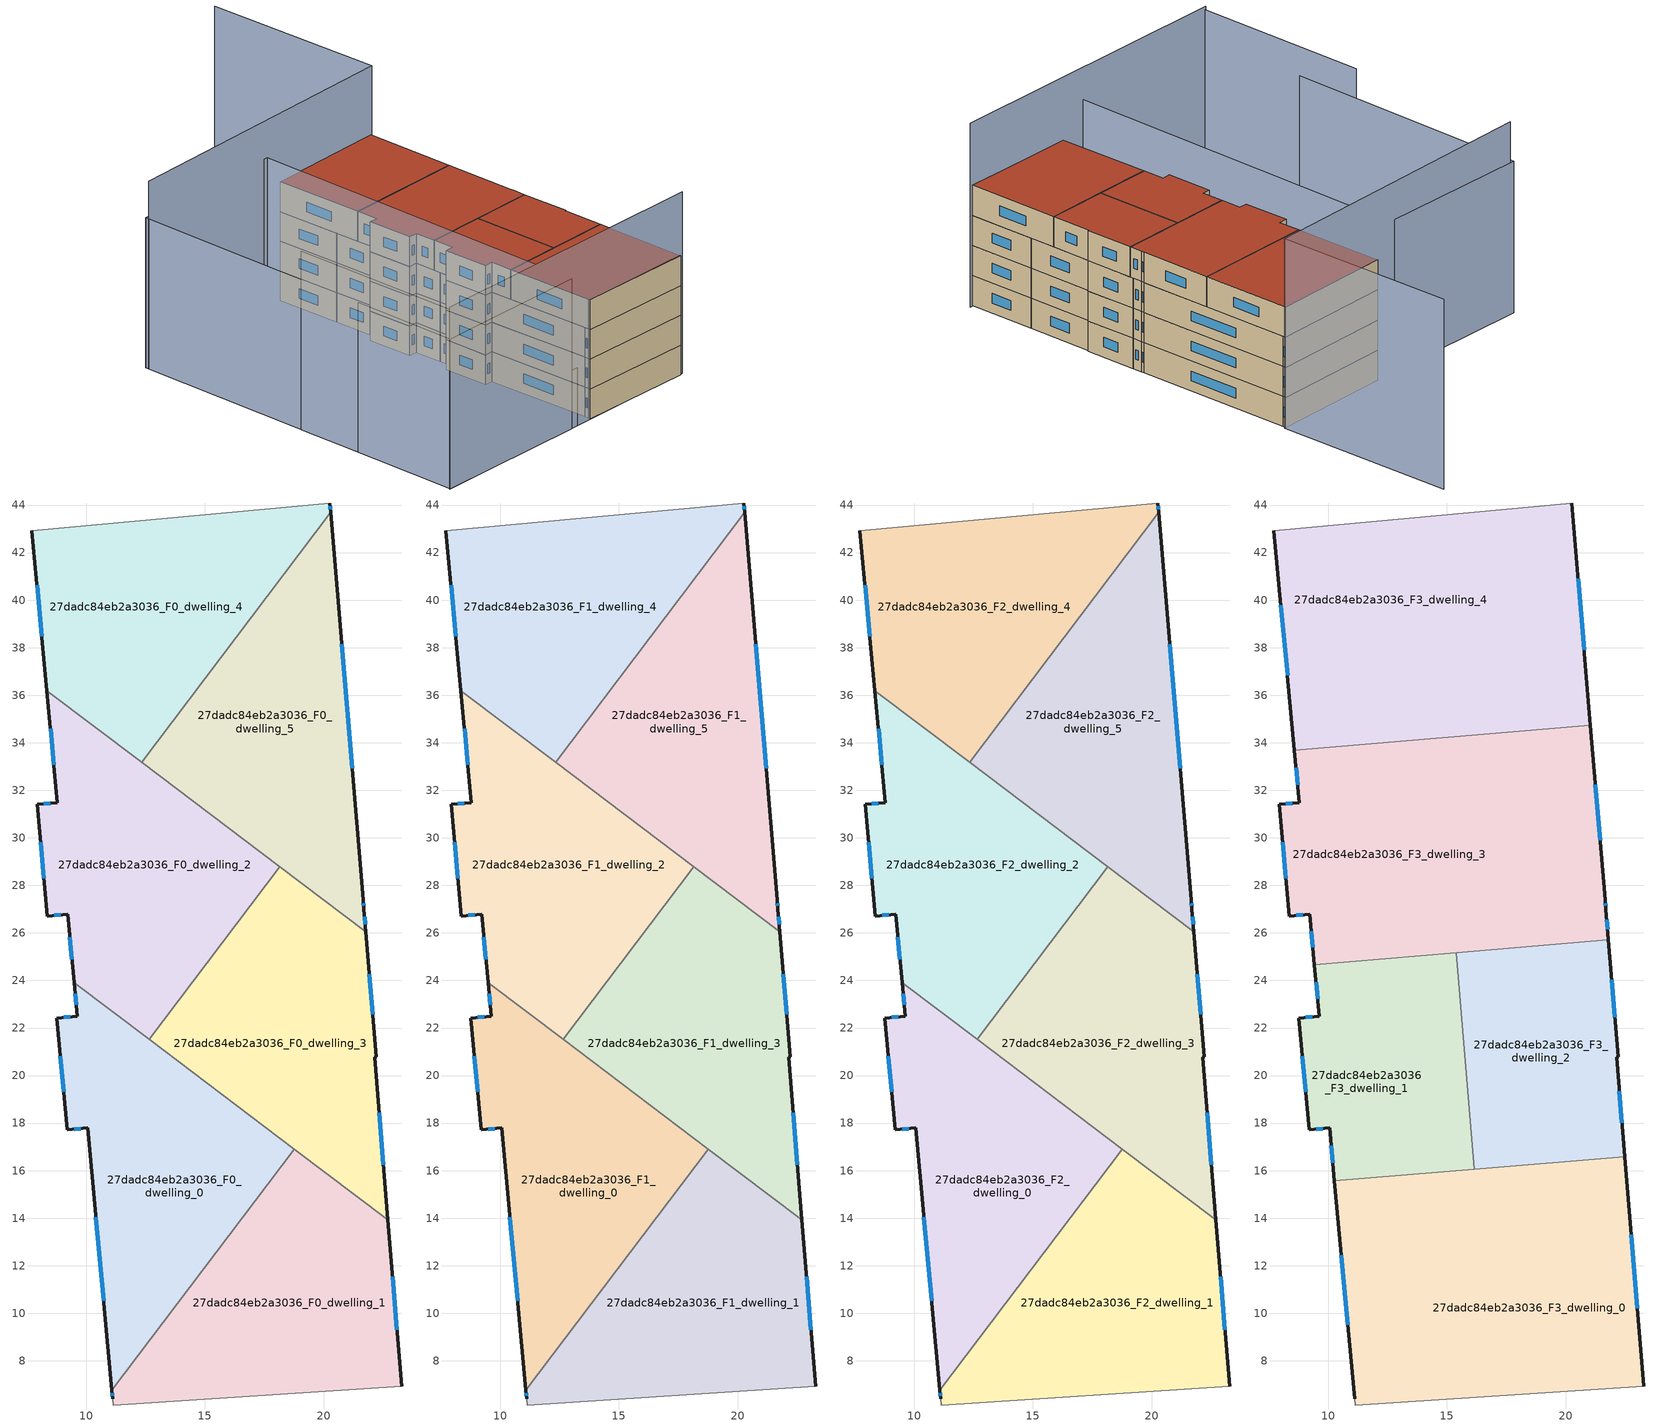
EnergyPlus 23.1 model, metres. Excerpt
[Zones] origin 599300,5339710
27dadc84eb2a3036_F0_dwelling_0
 floor ground (EU_floor_Construction): 18.76,16.91 11.09,6.76 10.06,17.8 9.2,17.72 8.77,22.42 9.63,22.49 9.5,23.91 z0
 wall outside (EU_wall_Construction): 9.5,23.91 9.63,22.49 8.77,22.42 9.2,17.72 10.06,17.8 11.09,6.76 z0:3
 wall to 27dadc84eb2a3036_F0_dwelling_1 (EU_wall_Construction): 11.09,6.76 18.76,16.91 z0:3
 wall to 27dadc84eb2a3036_F0_dwelling_3 (EU_wall_Construction): 18.76,16.91 12.66,21.52 z0:3
 wall to 27dadc84eb2a3036_F0_dwelling_2 (EU_wall_Construction): 12.66,21.52 9.5,23.91 z0:3
 window (EU_Window_Construction): 9.34,22.47 9.06,22.44 / 9.54,23.43 9.58,22.98 / 10.41,14.05 10.74,10.52 / 9.5,17.74 9.77,17.77 / 8.92,20.82 9.06,19.32 z1.02:1.98
27dadc84eb2a3036_F0_dwelling_1
 floor ground (EU_floor_Construction): 22.7,13.93 23.27,6.92 11.14,6.14 11.12,6.41 11.09,6.76 18.76,16.91 z0
 wall outside (EU_wall_Construction): 23.27,6.92 22.7,13.93 / 11.09,6.76 11.12,6.41 z0:3
 wall adiabatic (EU_wall_Construction): 11.12,6.41 11.14,6.14 23.27,6.92 z0:3
 wall to 27dadc84eb2a3036_F0_dwelling_3 (EU_wall_Construction): 22.7,13.93 18.76,16.91 z0:3
 window (EU_Window_Construction): 23.07,9.31 22.89,11.54 / 11.1,6.64 11.11,6.53 z1.02:1.98
27dadc84eb2a3036_F0_dwelling_2
 floor ground (EU_floor_Construction): 18.15,28.78 12.66,21.52 9.5,23.91 9.23,26.79 8.38,26.71 7.94,31.4 8.79,31.48 8.35,36.19 z0
 wall outside (EU_wall_Construction): 8.35,36.19 8.79,31.48 7.94,31.4 8.38,26.71 9.23,26.79 9.5,23.91 z0:3
 wall to 27dadc84eb2a3036_F0_dwelling_3 (EU_wall_Construction): 12.66,21.52 18.15,28.78 z0:3
 wall to 27dadc84eb2a3036_F0_dwelling_5 (EU_wall_Construction): 18.15,28.78 12.34,33.17 z0:3
 wall to 27dadc84eb2a3036_F0_dwelling_4 (EU_wall_Construction): 12.34,33.17 8.35,36.19 z0:3
 window (EU_Window_Construction): 8.09,29.81 8.23,28.31 / 8.5,31.45 8.23,31.43 / 8.5,34.58 8.64,33.08 / 9.32,25.81 9.4,24.89 / 8.67,26.74 8.94,26.76 z1.02:1.98
27dadc84eb2a3036_F0_dwelling_3
 floor ground (EU_floor_Construction): 21.77,26.04 22.21,20.78 22.14,20.77 22.7,13.93 12.66,21.52 18.15,28.78 z0
 wall outside (EU_wall_Construction): 22.7,13.93 22.14,20.77 22.21,20.78 21.77,26.04 z0:3
 wall to 27dadc84eb2a3036_F0_dwelling_5 (EU_wall_Construction): 21.77,26.04 18.15,28.78 z0:3
 window (EU_Window_Construction): 22.06,22.57 21.92,24.25 / 22.51,16.26 22.33,18.44 z1.02:1.98
27dadc84eb2a3036_F0_dwelling_4
 floor ground (EU_floor_Construction): 20.25,44.08 20.29,43.69 12.34,33.17 8.35,36.19 7.72,42.92 z0
 wall outside (EU_wall_Construction): 20.29,43.69 20.25,44.08 / 7.72,42.92 8.35,36.19 z0:3
 wall adiabatic (EU_wall_Construction): 20.25,44.08 7.72,42.92 z0:3
 wall to 27dadc84eb2a3036_F0_dwelling_5 (EU_wall_Construction): 12.34,33.17 20.29,43.69 z0:3
 window (EU_Window_Construction): 20.27,43.82 20.26,43.95 / 7.94,40.63 8.14,38.48 z1.02:1.98
27dadc84eb2a3036_F0_dwelling_5
 floor ground (EU_floor_Construction): 20.29,43.69 21.65,27.39 21.69,27 21.77,26.04 12.34,33.17 z0
 wall outside (EU_wall_Construction): 21.77,26.04 21.69,27 21.65,27.39 20.29,43.69 z0:3
 window (EU_Window_Construction): 21.67,27.13 21.66,27.26 / 21.74,26.37 21.71,26.68 / 21.19,32.94 20.75,38.14 z1.02:1.98
27dadc84eb2a3036_F1_dwelling_0
 floor to 27dadc84eb2a3036_F0_dwelling_0 (EU_floor_Construction): 18.76,16.91 11.09,6.76 10.06,17.8 9.2,17.72 8.77,22.42 9.63,22.49 9.5,23.91 z3
 wall outside (EU_wall_Construction): 9.5,23.91 9.63,22.49 8.77,22.42 9.2,17.72 10.06,17.8 11.09,6.76 z3:6
 wall to 27dadc84eb2a3036_F1_dwelling_1 (EU_wall_Construction): 11.09,6.76 18.76,16.91 z3:6
 wall to 27dadc84eb2a3036_F1_dwelling_3 (EU_wall_Construction): 18.76,16.91 12.66,21.52 z3:6
 wall to 27dadc84eb2a3036_F1_dwelling_2 (EU_wall_Construction): 12.66,21.52 9.5,23.91 z3:6
 window (EU_Window_Construction): 9.34,22.47 9.06,22.44 / 9.54,23.43 9.58,22.98 / 10.41,14.05 10.74,10.52 / 9.5,17.74 9.77,17.77 / 8.92,20.82 9.06,19.32 z4.02:4.98
27dadc84eb2a3036_F1_dwelling_1
 floor to 27dadc84eb2a3036_F0_dwelling_1 (EU_floor_Construction): 22.7,13.93 23.27,6.92 11.14,6.14 11.12,6.41 11.09,6.76 18.76,16.91 z3
 wall outside (EU_wall_Construction): 23.27,6.92 22.7,13.93 / 11.09,6.76 11.12,6.41 z3:6
 wall adiabatic (EU_wall_Construction): 11.12,6.41 11.14,6.14 23.27,6.92 z3:6
 wall to 27dadc84eb2a3036_F1_dwelling_3 (EU_wall_Construction): 22.7,13.93 18.76,16.91 z3:6
 window (EU_Window_Construction): 23.07,9.31 22.89,11.54 / 11.1,6.64 11.11,6.53 z4.02:4.98
27dadc84eb2a3036_F1_dwelling_2
 floor to 27dadc84eb2a3036_F0_dwelling_2 (EU_floor_Construction): 18.15,28.78 12.66,21.52 9.5,23.91 9.23,26.79 8.38,26.71 7.94,31.4 8.79,31.48 8.35,36.19 z3
 wall outside (EU_wall_Construction): 8.35,36.19 8.79,31.48 7.94,31.4 8.38,26.71 9.23,26.79 9.5,23.91 z3:6
 wall to 27dadc84eb2a3036_F1_dwelling_3 (EU_wall_Construction): 12.66,21.52 18.15,28.78 z3:6
 wall to 27dadc84eb2a3036_F1_dwelling_5 (EU_wall_Construction): 18.15,28.78 12.34,33.17 z3:6
 wall to 27dadc84eb2a3036_F1_dwelling_4 (EU_wall_Construction): 12.34,33.17 8.35,36.19 z3:6
 window (EU_Window_Construction): 8.09,29.81 8.23,28.31 / 8.5,31.45 8.23,31.43 / 8.5,34.58 8.64,33.08 / 9.32,25.81 9.4,24.89 / 8.67,26.74 8.94,26.76 z4.02:4.98
27dadc84eb2a3036_F1_dwelling_3
 floor to 27dadc84eb2a3036_F0_dwelling_3 (EU_floor_Construction): 21.77,26.04 22.21,20.78 22.14,20.77 22.7,13.93 12.66,21.52 18.15,28.78 z3
 wall outside (EU_wall_Construction): 22.7,13.93 22.14,20.77 22.21,20.78 21.77,26.04 z3:6
 wall to 27dadc84eb2a3036_F1_dwelling_5 (EU_wall_Construction): 21.77,26.04 18.15,28.78 z3:6
 window (EU_Window_Construction): 22.06,22.57 21.92,24.25 / 22.51,16.26 22.33,18.44 z4.02:4.98
27dadc84eb2a3036_F1_dwelling_4
 floor to 27dadc84eb2a3036_F0_dwelling_4 (EU_floor_Construction): 20.25,44.08 20.29,43.69 12.34,33.17 8.35,36.19 7.72,42.92 z3
 wall outside (EU_wall_Construction): 20.29,43.69 20.25,44.08 / 7.72,42.92 8.35,36.19 z3:6
 wall adiabatic (EU_wall_Construction): 20.25,44.08 7.72,42.92 z3:6
 wall to 27dadc84eb2a3036_F1_dwelling_5 (EU_wall_Construction): 12.34,33.17 20.29,43.69 z3:6
 window (EU_Window_Construction): 20.27,43.82 20.26,43.95 / 7.94,40.63 8.14,38.48 z4.02:4.98
27dadc84eb2a3036_F1_dwelling_5
 floor to 27dadc84eb2a3036_F0_dwelling_5 (EU_floor_Construction): 20.29,43.69 21.65,27.39 21.69,27 21.77,26.04 12.34,33.17 z3
 wall outside (EU_wall_Construction): 21.77,26.04 21.69,27 21.65,27.39 20.29,43.69 z3:6
 window (EU_Window_Construction): 21.67,27.13 21.66,27.26 / 21.74,26.37 21.71,26.68 / 21.19,32.94 20.75,38.14 z4.02:4.98
27dadc84eb2a3036_F2_dwelling_0
 floor to 27dadc84eb2a3036_F1_dwelling_0 (EU_floor_Construction): 18.76,16.91 11.09,6.76 10.06,17.8 9.2,17.72 8.77,22.42 9.63,22.49 9.5,23.91 z6
 wall outside (EU_wall_Construction): 9.5,23.91 9.63,22.49 8.77,22.42 9.2,17.72 10.06,17.8 11.09,6.76 z6:9
 wall to 27dadc84eb2a3036_F2_dwelling_1 (EU_wall_Construction): 11.09,6.76 18.76,16.91 z6:9
 wall to 27dadc84eb2a3036_F2_dwelling_3 (EU_wall_Construction): 18.76,16.91 12.66,21.52 z6:9
 wall to 27dadc84eb2a3036_F2_dwelling_2 (EU_wall_Construction): 12.66,21.52 9.5,23.91 z6:9
 window (EU_Window_Construction): 9.34,22.47 9.06,22.44 / 9.54,23.43 9.58,22.98 / 10.41,14.05 10.74,10.52 / 9.5,17.74 9.77,17.77 / 8.92,20.82 9.06,19.32 z7.02:7.98
27dadc84eb2a3036_F2_dwelling_1
 floor to 27dadc84eb2a3036_F1_dwelling_1 (EU_floor_Construction): 22.7,13.93 23.27,6.92 11.14,6.14 11.12,6.41 11.09,6.76 18.76,16.91 z6
 wall outside (EU_wall_Construction): 23.27,6.92 22.7,13.93 / 11.09,6.76 11.12,6.41 z6:9
 wall adiabatic (EU_wall_Construction): 11.12,6.41 11.14,6.14 23.27,6.92 z6:9
 wall to 27dadc84eb2a3036_F2_dwelling_3 (EU_wall_Construction): 22.7,13.93 18.76,16.91 z6:9
 window (EU_Window_Construction): 23.07,9.31 22.89,11.54 / 11.1,6.64 11.11,6.53 z7.02:7.98
27dadc84eb2a3036_F2_dwelling_2
 floor to 27dadc84eb2a3036_F1_dwelling_2 (EU_floor_Construction): 18.15,28.78 12.66,21.52 9.5,23.91 9.23,26.79 8.38,26.71 7.94,31.4 8.79,31.48 8.35,36.19 z6
 wall outside (EU_wall_Construction): 8.35,36.19 8.79,31.48 7.94,31.4 8.38,26.71 9.23,26.79 9.5,23.91 z6:9
 wall to 27dadc84eb2a3036_F2_dwelling_3 (EU_wall_Construction): 12.66,21.52 18.15,28.78 z6:9
 wall to 27dadc84eb2a3036_F2_dwelling_5 (EU_wall_Construction): 18.15,28.78 12.34,33.17 z6:9
 wall to 27dadc84eb2a3036_F2_dwelling_4 (EU_wall_Construction): 12.34,33.17 8.35,36.19 z6:9
 window (EU_Window_Construction): 8.09,29.81 8.23,28.31 / 8.5,31.45 8.23,31.43 / 8.5,34.58 8.64,33.08 / 9.32,25.81 9.4,24.89 / 8.67,26.74 8.94,26.76 z7.02:7.98
27dadc84eb2a3036_F2_dwelling_3
 floor to 27dadc84eb2a3036_F1_dwelling_3 (EU_floor_Construction): 21.77,26.04 22.21,20.78 22.14,20.77 22.7,13.93 12.66,21.52 18.15,28.78 z6
 wall outside (EU_wall_Construction): 22.7,13.93 22.14,20.77 22.21,20.78 21.77,26.04 z6:9
 wall to 27dadc84eb2a3036_F2_dwelling_5 (EU_wall_Construction): 21.77,26.04 18.15,28.78 z6:9
 window (EU_Window_Construction): 22.06,22.57 21.92,24.25 / 22.51,16.26 22.33,18.44 z7.02:7.98
27dadc84eb2a3036_F2_dwelling_4
 floor to 27dadc84eb2a3036_F1_dwelling_4 (EU_floor_Construction): 20.25,44.08 20.29,43.69 12.34,33.17 8.35,36.19 7.72,42.92 z6
 wall outside (EU_wall_Construction): 20.29,43.69 20.25,44.08 / 7.72,42.92 8.35,36.19 z6:9
 wall adiabatic (EU_wall_Construction): 20.25,44.08 7.72,42.92 z6:9
 wall to 27dadc84eb2a3036_F2_dwelling_5 (EU_wall_Construction): 12.34,33.17 20.29,43.69 z6:9
 window (EU_Window_Construction): 20.27,43.82 20.26,43.95 / 7.94,40.63 8.14,38.48 z7.02:7.98
27dadc84eb2a3036_F2_dwelling_5
 floor to 27dadc84eb2a3036_F1_dwelling_5 (EU_floor_Construction): 20.29,43.69 21.65,27.39 21.69,27 21.77,26.04 12.34,33.17 z6
 wall outside (EU_wall_Construction): 21.77,26.04 21.69,27 21.65,27.39 20.29,43.69 z6:9
 window (EU_Window_Construction): 21.67,27.13 21.66,27.26 / 21.74,26.37 21.71,26.68 / 21.19,32.94 20.75,38.14 z7.02:7.98
27dadc84eb2a3036_F3_dwelling_0
 floor to 27dadc84eb2a3036_F2_dwelling_1 (EU_floor_Construction): 22.7,13.93 23.27,6.92 11.14,6.14 11.12,6.41 11.09,6.77 18.25,16.23 19.51,16.34 z9
 floor to 27dadc84eb2a3036_F2_dwelling_0 (EU_floor_Construction): 18.25,16.23 11.09,6.77 10.27,15.56 z9
 floor to 27dadc84eb2a3036_F2_dwelling_3 (EU_floor_Construction): 22.48,16.59 22.7,13.93 19.51,16.34 z9
 wall outside (EU_wall_Construction): 23.27,6.92 22.48,16.59 / 10.27,15.56 11.12,6.41 z9:12
 wall adiabatic (EU_wall_Construction): 11.12,6.41 11.14,6.14 23.27,6.92 z9:12
 wall to 27dadc84eb2a3036_F3_dwelling_2 (EU_wall_Construction): 22.48,16.59 16.16,16.06 z9:12
 wall to 27dadc84eb2a3036_F3_dwelling_1 (EU_wall_Construction): 16.16,16.06 10.27,15.56 z9:12
 window (EU_Window_Construction): 23,10.21 22.75,13.3 / 10.56,12.45 10.83,9.53 z10.02:10.98
 roof outside (EU_roof_Construction): 23.27,6.92 22.48,16.59 10.27,15.56 11.12,6.41 11.14,6.14 z12
27dadc84eb2a3036_F3_dwelling_1
 floor to 27dadc84eb2a3036_F2_dwelling_0 (EU_floor_Construction): 15.9,19.07 16.16,16.06 10.27,15.56 10.06,17.8 9.2,17.72 8.77,22.42 9.63,22.49 9.5,23.91 z9
 floor to 27dadc84eb2a3036_F2_dwelling_2 (EU_floor_Construction): 15.39,25.17 15.39,25.14 12.66,21.52 9.5,23.91 9.43,24.67 z9
 floor to 27dadc84eb2a3036_F2_dwelling_3 (EU_floor_Construction): 15.39,25.14 15.9,19.07 12.66,21.52 z9
 wall outside (EU_wall_Construction): 9.43,24.67 9.63,22.49 8.77,22.42 9.2,17.72 10.06,17.8 10.27,15.56 z9:12
 wall to 27dadc84eb2a3036_F3_dwelling_2 (EU_wall_Construction): 16.16,16.06 15.39,25.17 z9:12
 wall to 27dadc84eb2a3036_F3_dwelling_3 (EU_wall_Construction): 15.39,25.17 9.43,24.67 z9:12
 window (EU_Window_Construction): 8.92,20.82 9.06,19.32 / 9.34,22.47 9.06,22.44 / 9.49,23.93 9.56,23.23 / 10.13,17.04 10.2,16.33 / 9.5,17.74 9.77,17.77 z10.02:10.98
 roof outside (EU_roof_Construction): 16.16,16.06 15.39,25.17 9.43,24.67 9.63,22.49 8.77,22.42 9.2,17.72 10.06,17.8 10.27,15.56 z12
27dadc84eb2a3036_F3_dwelling_2
 floor to 27dadc84eb2a3036_F2_dwelling_3 (EU_floor_Construction): 21.79,25.71 22.21,20.78 22.14,20.77 22.48,16.59 19.51,16.34 15.9,19.07 15.39,25.14 15.42,25.17 z9
 floor to 27dadc84eb2a3036_F2_dwelling_1 (EU_floor_Construction): 19.51,16.34 18.25,16.23 18.76,16.91 z9
 floor to 27dadc84eb2a3036_F2_dwelling_0 (EU_floor_Construction): 18.76,16.91 18.25,16.23 16.16,16.06 15.9,19.07 z9
 wall outside (EU_wall_Construction): 22.48,16.59 22.14,20.77 22.21,20.78 21.79,25.71 z9:12
 wall to 27dadc84eb2a3036_F3_dwelling_3 (EU_wall_Construction): 21.79,25.71 15.39,25.17 z9:12
 window (EU_Window_Construction): 22.07,22.46 21.93,24.03 / 22.36,18.01 22.26,19.35 z10.02:10.98
 roof outside (EU_roof_Construction): 22.48,16.59 22.14,20.77 22.21,20.78 21.79,25.71 15.39,25.17 16.16,16.06 z12
27dadc84eb2a3036_F3_dwelling_3
 floor to 27dadc84eb2a3036_F2_dwelling_2 (EU_floor_Construction): 18.15,28.78 15.42,25.17 9.43,24.67 9.23,26.79 8.38,26.71 7.94,31.4 8.79,31.48 8.59,33.69 11.35,33.92 z9
 floor to 27dadc84eb2a3036_F2_dwelling_5 (EU_floor_Construction): 21.04,34.74 21.65,27.39 21.69,27 21.77,26.04 12.34,33.17 13.01,34.06 z9
 floor to 27dadc84eb2a3036_F2_dwelling_3 (EU_floor_Construction): 21.77,26.04 21.79,25.71 15.42,25.17 18.15,28.78 z9
 floor to 27dadc84eb2a3036_F2_dwelling_4 (EU_floor_Construction): 13.01,34.06 12.34,33.18 11.35,33.92 z9
 wall outside (EU_wall_Construction): 8.59,33.69 8.79,31.48 7.94,31.4 8.38,26.71 9.23,26.79 9.43,24.67 / 21.79,25.71 21.69,27 21.65,27.39 21.04,34.74 z9:12
 wall to 27dadc84eb2a3036_F3_dwelling_4 (EU_wall_Construction): 21.04,34.74 8.59,33.69 z9:12
 window (EU_Window_Construction): 8.09,29.81 8.23,28.31 / 8.5,31.45 8.23,31.43 / 8.66,32.94 8.72,32.23 / 21.44,29.89 21.25,32.24 / 21.67,27.13 21.66,27.26 / 21.76,26.15 21.72,26.56 / 9.29,26.07 9.36,25.39 / 8.67,26.74 8.94,26.76 z10.02:10.98
 roof outside (EU_roof_Construction): 21.79,25.71 21.69,27 21.65,27.39 21.04,34.74 8.59,33.69 8.79,31.48 7.94,31.4 8.38,26.71 9.23,26.79 9.43,24.67 z12
27dadc84eb2a3036_F3_dwelling_4
 floor to 27dadc84eb2a3036_F2_dwelling_4 (EU_floor_Construction): 20.25,44.08 20.29,43.69 13.01,34.06 11.35,33.92 8.35,36.19 7.72,42.92 z9
 floor to 27dadc84eb2a3036_F2_dwelling_2 (EU_floor_Construction): 11.35,33.92 8.59,33.69 8.35,36.19 z9
 floor to 27dadc84eb2a3036_F2_dwelling_5 (EU_floor_Construction): 20.29,43.69 21.04,34.74 13.01,34.06 z9
 wall outside (EU_wall_Construction): 7.72,42.92 8.59,33.69 / 21.04,34.74 20.25,44.08 z9:12
 wall adiabatic (EU_wall_Construction): 20.25,44.08 7.72,42.92 z9:12
 window (EU_Window_Construction): 8.02,39.78 8.29,36.83 / 20.77,37.92 20.52,40.9 z10.02:10.98
 roof outside (EU_roof_Construction): 21.04,34.74 20.25,44.08 7.72,42.92 8.59,33.69 z12
shading: 9.37,6.01 0.57,5.37 / 0.57,5.37 0.13,11.45 / 0.13,11.45 8.92,12.09 / 8.92,12.09 9.37,6.01 z0:5.8; -9.18,22.72 -7.75,4.85 z0:18; -7.9,4.74 23.58,7.06 z0:18.3; -7.86,4.74 -10.43,41.6 / -10.43,41.6 5.97,42.74 / 5.97,42.74 8.54,5.89 / 8.54,5.89 -7.86,4.74 z0:15.1; 18.7,62.73 20.43,44.1 / 20.43,44.1 -10.4,41.23 z0:18.9
[Building]
EU S2 Campaign: North Axis=0; Terrain=City; Solar Distribution=FullExterior
[Site:Location]
Vienna: Latitude=48; Longitude=16.5; Time Zone=1; Elevation=183
[SizingPeriod:WeatherFileDays]
AnnualSizingPeriod: Begin Month=1; Begin Day of Month=1; End Month=12; End Day of Month=31; Day of Week for Start Day=Monday; Use Weather File Daylight Saving Period=No; Use Weather File Rain and Snow Indicators=No
[MATERIAL]
EU_InternalMass_Material: Roughness=MediumRough; Thickness=0.1; Conductivity=1; Density=1800; Specific Heat=900; Thermal Absorptance=0.9; Solar Absorptance=0.7; Visible Absorptance=0.7
[MATERIAL:NOMASS] Roughness=MediumRough; Thermal Absorptance=0.9; Solar Absorptance=0.7; Visible Absorptance=0.7
Name | Thermal Resistance
EU_wall_NoMass | 0.942466
EU_roof_NoMass | 0.551687
EU_floor_NoMass | 0.66527
[WINDOWMATERIAL:SIMPLEGLAZINGSYSTEM]
EU_Window_SimpleGlazing: UFactor=2.03367; Solar Heat Gain Coefficient=0.65; Visible Transmittance=0.65
[CONSTRUCTION]
EU_wall_Construction: EU_wall_NoMass
EU_roof_Construction: EU_roof_NoMass
EU_floor_Construction: EU_floor_NoMass
EU_Window_Construction: EU_Window_SimpleGlazing
EU_InternalMass_Construction: EU_InternalMass_Material
[ZONE] Type=1; Multiplier=1; Ceiling Height=autocalculate; Floor Area=autocalculate; Part of Total Floor Area=Yes
Name | Volume
27dadc84eb2a3036_F0_dwelling_0; 27dadc84eb2a3036_F1_dwelling_0; 27dadc84eb2a3036_F2_dwelling_0 | 233.763
27dadc84eb2a3036_F3_dwelling_0 | 350.651
27dadc84eb2a3036_F0_dwelling_1; 27dadc84eb2a3036_F1_dwelling_1; 27dadc84eb2a3036_F2_dwelling_1 | 233.782
27dadc84eb2a3036_F3_dwelling_1 | 175.323
27dadc84eb2a3036_F0_dwelling_2; 27dadc84eb2a3036_F1_dwelling_2; 27dadc84eb2a3036_F2_dwelling_2 | 233.757
27dadc84eb2a3036_F3_dwelling_2 | 175.347
27dadc84eb2a3036_F0_dwelling_3; 27dadc84eb2a3036_F1_dwelling_3; 27dadc84eb2a3036_F2_dwelling_3 | 233.775
27dadc84eb2a3036_F3_dwelling_3 | 350.633
27dadc84eb2a3036_F0_dwelling_4; 27dadc84eb2a3036_F1_dwelling_4; 27dadc84eb2a3036_F2_dwelling_4 | 233.772
27dadc84eb2a3036_F3_dwelling_4 | 350.669
27dadc84eb2a3036_F0_dwelling_5; 27dadc84eb2a3036_F1_dwelling_5; 27dadc84eb2a3036_F2_dwelling_5 | 233.766
[INTERNALMASS] Construction=EU_InternalMass_Construction
Name | Zone or ZoneList | Surface Area
27dadc84eb2a3036_F0_dwelling_0_EU_InternalMass | 27dadc84eb2a3036_F0_dwelling_0 | 77.9215
27dadc84eb2a3036_F0_dwelling_1_EU_InternalMass | 27dadc84eb2a3036_F0_dwelling_1 | 77.9278
27dadc84eb2a3036_F0_dwelling_2_EU_InternalMass | 27dadc84eb2a3036_F0_dwelling_2 | 77.9191
27dadc84eb2a3036_F0_dwelling_3_EU_InternalMass | 27dadc84eb2a3036_F0_dwelling_3 | 77.9249
27dadc84eb2a3036_F0_dwelling_4_EU_InternalMass | 27dadc84eb2a3036_F0_dwelling_4 | 77.9244
27dadc84eb2a3036_F0_dwelling_5_EU_InternalMass | 27dadc84eb2a3036_F0_dwelling_5 | 77.9223
27dadc84eb2a3036_F1_dwelling_0_EU_InternalMass | 27dadc84eb2a3036_F1_dwelling_0 | 77.9215
27dadc84eb2a3036_F1_dwelling_1_EU_InternalMass | 27dadc84eb2a3036_F1_dwelling_1 | 77.9278
27dadc84eb2a3036_F1_dwelling_2_EU_InternalMass | 27dadc84eb2a3036_F1_dwelling_2 | 77.9191
27dadc84eb2a3036_F1_dwelling_3_EU_InternalMass | 27dadc84eb2a3036_F1_dwelling_3 | 77.9249
27dadc84eb2a3036_F1_dwelling_4_EU_InternalMass | 27dadc84eb2a3036_F1_dwelling_4 | 77.9244
27dadc84eb2a3036_F1_dwelling_5_EU_InternalMass | 27dadc84eb2a3036_F1_dwelling_5 | 77.9223
27dadc84eb2a3036_F2_dwelling_0_EU_InternalMass | 27dadc84eb2a3036_F2_dwelling_0 | 77.9215
27dadc84eb2a3036_F2_dwelling_1_EU_InternalMass | 27dadc84eb2a3036_F2_dwelling_1 | 77.9278
27dadc84eb2a3036_F2_dwelling_2_EU_InternalMass | 27dadc84eb2a3036_F2_dwelling_2 | 77.9191
27dadc84eb2a3036_F2_dwelling_3_EU_InternalMass | 27dadc84eb2a3036_F2_dwelling_3 | 77.9249
27dadc84eb2a3036_F2_dwelling_4_EU_InternalMass | 27dadc84eb2a3036_F2_dwelling_4 | 77.9244
27dadc84eb2a3036_F2_dwelling_5_EU_InternalMass | 27dadc84eb2a3036_F2_dwelling_5 | 77.9223
27dadc84eb2a3036_F3_dwelling_0_EU_InternalMass | 27dadc84eb2a3036_F3_dwelling_0 | 116.884
27dadc84eb2a3036_F3_dwelling_1_EU_InternalMass | 27dadc84eb2a3036_F3_dwelling_1 | 58.4415
27dadc84eb2a3036_F3_dwelling_2_EU_InternalMass | 27dadc84eb2a3036_F3_dwelling_2 | 58.4488
27dadc84eb2a3036_F3_dwelling_3_EU_InternalMass | 27dadc84eb2a3036_F3_dwelling_3 | 116.878
27dadc84eb2a3036_F3_dwelling_4_EU_InternalMass | 27dadc84eb2a3036_F3_dwelling_4 | 116.89
[OTHEREQUIPMENT] Fuel Type=Electricity; Design Level Calculation Method=Watts/Area; Power per Zone Floor Area=1; Fraction Latent=0; Fraction Radiant=0; Fraction Lost=0; Carbon Dioxide Generation Rate=0; EndUse Subcategory=EU_Step8_InternalGains
Name | Zone or ZoneList or Space or SpaceList | Schedule
EU_Step8_InternalGain_27dadc84eb2a3036_F0_dwelling_0_f000 | 27dadc84eb2a3036_F0_dwelling_0 | EU_Step8_GainSchedule_27dadc84eb2a3036_F0_dwelling_0_f000
EU_Step8_InternalGain_27dadc84eb2a3036_F0_dwelling_1_f000 | 27dadc84eb2a3036_F0_dwelling_1 | EU_Step8_GainSchedule_27dadc84eb2a3036_F0_dwelling_1_f000
EU_Step8_InternalGain_27dadc84eb2a3036_F0_dwelling_2_f000 | 27dadc84eb2a3036_F0_dwelling_2 | EU_Step8_GainSchedule_27dadc84eb2a3036_F0_dwelling_2_f000
EU_Step8_InternalGain_27dadc84eb2a3036_F0_dwelling_3_f000 | 27dadc84eb2a3036_F0_dwelling_3 | EU_Step8_GainSchedule_27dadc84eb2a3036_F0_dwelling_3_f000
EU_Step8_InternalGain_27dadc84eb2a3036_F0_dwelling_4_f000 | 27dadc84eb2a3036_F0_dwelling_4 | EU_Step8_GainSchedule_27dadc84eb2a3036_F0_dwelling_4_f000
EU_Step8_InternalGain_27dadc84eb2a3036_F0_dwelling_5_f000 | 27dadc84eb2a3036_F0_dwelling_5 | EU_Step8_GainSchedule_27dadc84eb2a3036_F0_dwelling_5_f000
EU_Step8_InternalGain_27dadc84eb2a3036_F1_dwelling_0_f000 | 27dadc84eb2a3036_F1_dwelling_0 | EU_Step8_GainSchedule_27dadc84eb2a3036_F1_dwelling_0_f000
EU_Step8_InternalGain_27dadc84eb2a3036_F1_dwelling_1_f000 | 27dadc84eb2a3036_F1_dwelling_1 | EU_Step8_GainSchedule_27dadc84eb2a3036_F1_dwelling_1_f000
EU_Step8_InternalGain_27dadc84eb2a3036_F1_dwelling_2_f000 | 27dadc84eb2a3036_F1_dwelling_2 | EU_Step8_GainSchedule_27dadc84eb2a3036_F1_dwelling_2_f000
EU_Step8_InternalGain_27dadc84eb2a3036_F1_dwelling_3_f000 | 27dadc84eb2a3036_F1_dwelling_3 | EU_Step8_GainSchedule_27dadc84eb2a3036_F1_dwelling_3_f000
EU_Step8_InternalGain_27dadc84eb2a3036_F1_dwelling_4_f000 | 27dadc84eb2a3036_F1_dwelling_4 | EU_Step8_GainSchedule_27dadc84eb2a3036_F1_dwelling_4_f000
EU_Step8_InternalGain_27dadc84eb2a3036_F1_dwelling_5_f000 | 27dadc84eb2a3036_F1_dwelling_5 | EU_Step8_GainSchedule_27dadc84eb2a3036_F1_dwelling_5_f000
EU_Step8_InternalGain_27dadc84eb2a3036_F2_dwelling_0_f000 | 27dadc84eb2a3036_F2_dwelling_0 | EU_Step8_GainSchedule_27dadc84eb2a3036_F2_dwelling_0_f000
EU_Step8_InternalGain_27dadc84eb2a3036_F2_dwelling_1_f000 | 27dadc84eb2a3036_F2_dwelling_1 | EU_Step8_GainSchedule_27dadc84eb2a3036_F2_dwelling_1_f000
EU_Step8_InternalGain_27dadc84eb2a3036_F2_dwelling_2_f000 | 27dadc84eb2a3036_F2_dwelling_2 | EU_Step8_GainSchedule_27dadc84eb2a3036_F2_dwelling_2_f000
EU_Step8_InternalGain_27dadc84eb2a3036_F2_dwelling_3_f000 | 27dadc84eb2a3036_F2_dwelling_3 | EU_Step8_GainSchedule_27dadc84eb2a3036_F2_dwelling_3_f000
EU_Step8_InternalGain_27dadc84eb2a3036_F2_dwelling_4_f000 | 27dadc84eb2a3036_F2_dwelling_4 | EU_Step8_GainSchedule_27dadc84eb2a3036_F2_dwelling_4_f000
EU_Step8_InternalGain_27dadc84eb2a3036_F2_dwelling_5_f000 | 27dadc84eb2a3036_F2_dwelling_5 | EU_Step8_GainSchedule_27dadc84eb2a3036_F2_dwelling_5_f000
EU_Step8_InternalGain_27dadc84eb2a3036_F3_dwelling_0_f000 | 27dadc84eb2a3036_F3_dwelling_0 | EU_Step8_GainSchedule_27dadc84eb2a3036_F3_dwelling_0_f000
EU_Step8_InternalGain_27dadc84eb2a3036_F3_dwelling_1_f000 | 27dadc84eb2a3036_F3_dwelling_1 | EU_Step8_GainSchedule_27dadc84eb2a3036_F3_dwelling_1_f000
EU_Step8_InternalGain_27dadc84eb2a3036_F3_dwelling_2_f000 | 27dadc84eb2a3036_F3_dwelling_2 | EU_Step8_GainSchedule_27dadc84eb2a3036_F3_dwelling_2_f000
EU_Step8_InternalGain_27dadc84eb2a3036_F3_dwelling_3_f000 | 27dadc84eb2a3036_F3_dwelling_3 | EU_Step8_GainSchedule_27dadc84eb2a3036_F3_dwelling_3_f000
EU_Step8_InternalGain_27dadc84eb2a3036_F3_dwelling_4_f000 | 27dadc84eb2a3036_F3_dwelling_4 | EU_Step8_GainSchedule_27dadc84eb2a3036_F3_dwelling_4_f000
[ZONEVENTILATION:DESIGNFLOWRATE] Schedule=EU_AlwaysOn; Design Flow Rate Calculation Method=AirChanges/Hour; Air Changes per Hour=0.530523; Ventilation Type=Natural; Fan Pressure Rise=0; Fan Total Efficiency=1; Constant Term Coefficient=1; Temperature Term Coefficient=0; Velocity Term Coefficient=0; Velocity Squared Term Coefficient=0; Minimum Indoor Temperature=-100; Maximum Indoor Temperature=100; Delta Temperature=-100; Minimum Outdoor Temperature=-100; Maximum Outdoor Temperature=100; Maximum Wind Speed=40
Name | Zone or ZoneList or Space or SpaceList
EU_ConstantAir_27dadc84eb2a3036_F0_dwelling_0 | 27dadc84eb2a3036_F0_dwelling_0
EU_ConstantAir_27dadc84eb2a3036_F0_dwelling_1 | 27dadc84eb2a3036_F0_dwelling_1
EU_ConstantAir_27dadc84eb2a3036_F0_dwelling_2 | 27dadc84eb2a3036_F0_dwelling_2
EU_ConstantAir_27dadc84eb2a3036_F0_dwelling_3 | 27dadc84eb2a3036_F0_dwelling_3
EU_ConstantAir_27dadc84eb2a3036_F0_dwelling_4 | 27dadc84eb2a3036_F0_dwelling_4
EU_ConstantAir_27dadc84eb2a3036_F0_dwelling_5 | 27dadc84eb2a3036_F0_dwelling_5
EU_ConstantAir_27dadc84eb2a3036_F1_dwelling_0 | 27dadc84eb2a3036_F1_dwelling_0
EU_ConstantAir_27dadc84eb2a3036_F1_dwelling_1 | 27dadc84eb2a3036_F1_dwelling_1
EU_ConstantAir_27dadc84eb2a3036_F1_dwelling_2 | 27dadc84eb2a3036_F1_dwelling_2
EU_ConstantAir_27dadc84eb2a3036_F1_dwelling_3 | 27dadc84eb2a3036_F1_dwelling_3
EU_ConstantAir_27dadc84eb2a3036_F1_dwelling_4 | 27dadc84eb2a3036_F1_dwelling_4
EU_ConstantAir_27dadc84eb2a3036_F1_dwelling_5 | 27dadc84eb2a3036_F1_dwelling_5
EU_ConstantAir_27dadc84eb2a3036_F2_dwelling_0 | 27dadc84eb2a3036_F2_dwelling_0
EU_ConstantAir_27dadc84eb2a3036_F2_dwelling_1 | 27dadc84eb2a3036_F2_dwelling_1
EU_ConstantAir_27dadc84eb2a3036_F2_dwelling_2 | 27dadc84eb2a3036_F2_dwelling_2
EU_ConstantAir_27dadc84eb2a3036_F2_dwelling_3 | 27dadc84eb2a3036_F2_dwelling_3
EU_ConstantAir_27dadc84eb2a3036_F2_dwelling_4 | 27dadc84eb2a3036_F2_dwelling_4
EU_ConstantAir_27dadc84eb2a3036_F2_dwelling_5 | 27dadc84eb2a3036_F2_dwelling_5
EU_ConstantAir_27dadc84eb2a3036_F3_dwelling_0 | 27dadc84eb2a3036_F3_dwelling_0
EU_ConstantAir_27dadc84eb2a3036_F3_dwelling_1 | 27dadc84eb2a3036_F3_dwelling_1
EU_ConstantAir_27dadc84eb2a3036_F3_dwelling_2 | 27dadc84eb2a3036_F3_dwelling_2
EU_ConstantAir_27dadc84eb2a3036_F3_dwelling_3 | 27dadc84eb2a3036_F3_dwelling_3
EU_ConstantAir_27dadc84eb2a3036_F3_dwelling_4 | 27dadc84eb2a3036_F3_dwelling_4
[HVACTEMPLATE:THERMOSTAT] Constant Heating Setpoint=20; Constant Cooling Setpoint=50
EU_HeatOnly_27dadc84eb2a3036_F0_dwelling_0; EU_HeatOnly_27dadc84eb2a3036_F0_dwelling_1; EU_HeatOnly_27dadc84eb2a3036_F0_dwelling_2; EU_HeatOnly_27dadc84eb2a3036_F0_dwelling_3; EU_HeatOnly_27dadc84eb2a3036_F0_dwelling_4; EU_HeatOnly_27dadc84eb2a3036_F0_dwelling_5; EU_HeatOnly_27dadc84eb2a3036_F1_dwelling_0; EU_HeatOnly_27dadc84eb2a3036_F1_dwelling_1; EU_HeatOnly_27dadc84eb2a3036_F1_dwelling_2; EU_HeatOnly_27dadc84eb2a3036_F1_dwelling_3; EU_HeatOnly_27dadc84eb2a3036_F1_dwelling_4; EU_HeatOnly_27dadc84eb2a3036_F1_dwelling_5; EU_HeatOnly_27dadc84eb2a3036_F2_dwelling_0; EU_HeatOnly_27dadc84eb2a3036_F2_dwelling_1; EU_HeatOnly_27dadc84eb2a3036_F2_dwelling_2; EU_HeatOnly_27dadc84eb2a3036_F2_dwelling_3; EU_HeatOnly_27dadc84eb2a3036_F2_dwelling_4; EU_HeatOnly_27dadc84eb2a3036_F2_dwelling_5; EU_HeatOnly_27dadc84eb2a3036_F3_dwelling_0; EU_HeatOnly_27dadc84eb2a3036_F3_dwelling_1; EU_HeatOnly_27dadc84eb2a3036_F3_dwelling_2; EU_HeatOnly_27dadc84eb2a3036_F3_dwelling_3; EU_HeatOnly_27dadc84eb2a3036_F3_dwelling_4
[HVACTEMPLATE:ZONE:IDEALLOADSAIRSYSTEM] System Availability Schedule=EU_AlwaysOn; Maximum Heating Supply Air Temperature=50; Minimum Cooling Supply Air Temperature=13; Maximum Heating Supply Air Humidity Ratio=0.0156; Minimum Cooling Supply Air Humidity Ratio=0.0077; Heating Limit=NoLimit; Cooling Limit=NoLimit; Heating Availability Schedule=EU_AlwaysOn; Cooling Availability Schedule=EU_CoolingOff; Dehumidification Control Type=ConstantSensibleHeatRatio; Cooling Sensible Heat Ratio=0.7; Dehumidification Setpoint=60; Humidification Control Type=None; Humidification Setpoint=30; Outdoor Air Method=None; Outdoor Air Flow Rate per Person=0.00944; Outdoor Air Flow Rate per Zone Floor Area=0; Outdoor Air Flow Rate per Zone=0; Demand Controlled Ventilation Type=None; Outdoor Air Economizer Type=NoEconomizer; Heat Recovery Type=None; Sensible Heat Recovery Effectiveness=0.7; Latent Heat Recovery Effectiveness=0.65
Name | Template Thermostat
27dadc84eb2a3036_F0_dwelling_0 | EU_HeatOnly_27dadc84eb2a3036_F0_dwelling_0
27dadc84eb2a3036_F0_dwelling_1 | EU_HeatOnly_27dadc84eb2a3036_F0_dwelling_1
27dadc84eb2a3036_F0_dwelling_2 | EU_HeatOnly_27dadc84eb2a3036_F0_dwelling_2
27dadc84eb2a3036_F0_dwelling_3 | EU_HeatOnly_27dadc84eb2a3036_F0_dwelling_3
27dadc84eb2a3036_F0_dwelling_4 | EU_HeatOnly_27dadc84eb2a3036_F0_dwelling_4
27dadc84eb2a3036_F0_dwelling_5 | EU_HeatOnly_27dadc84eb2a3036_F0_dwelling_5
27dadc84eb2a3036_F1_dwelling_0 | EU_HeatOnly_27dadc84eb2a3036_F1_dwelling_0
27dadc84eb2a3036_F1_dwelling_1 | EU_HeatOnly_27dadc84eb2a3036_F1_dwelling_1
27dadc84eb2a3036_F1_dwelling_2 | EU_HeatOnly_27dadc84eb2a3036_F1_dwelling_2
27dadc84eb2a3036_F1_dwelling_3 | EU_HeatOnly_27dadc84eb2a3036_F1_dwelling_3
27dadc84eb2a3036_F1_dwelling_4 | EU_HeatOnly_27dadc84eb2a3036_F1_dwelling_4
27dadc84eb2a3036_F1_dwelling_5 | EU_HeatOnly_27dadc84eb2a3036_F1_dwelling_5
27dadc84eb2a3036_F2_dwelling_0 | EU_HeatOnly_27dadc84eb2a3036_F2_dwelling_0
27dadc84eb2a3036_F2_dwelling_1 | EU_HeatOnly_27dadc84eb2a3036_F2_dwelling_1
27dadc84eb2a3036_F2_dwelling_2 | EU_HeatOnly_27dadc84eb2a3036_F2_dwelling_2
27dadc84eb2a3036_F2_dwelling_3 | EU_HeatOnly_27dadc84eb2a3036_F2_dwelling_3
27dadc84eb2a3036_F2_dwelling_4 | EU_HeatOnly_27dadc84eb2a3036_F2_dwelling_4
27dadc84eb2a3036_F2_dwelling_5 | EU_HeatOnly_27dadc84eb2a3036_F2_dwelling_5
27dadc84eb2a3036_F3_dwelling_0 | EU_HeatOnly_27dadc84eb2a3036_F3_dwelling_0
27dadc84eb2a3036_F3_dwelling_1 | EU_HeatOnly_27dadc84eb2a3036_F3_dwelling_1
27dadc84eb2a3036_F3_dwelling_2 | EU_HeatOnly_27dadc84eb2a3036_F3_dwelling_2
27dadc84eb2a3036_F3_dwelling_3 | EU_HeatOnly_27dadc84eb2a3036_F3_dwelling_3
27dadc84eb2a3036_F3_dwelling_4 | EU_HeatOnly_27dadc84eb2a3036_F3_dwelling_4
[SIZING:ZONE] Zone Cooling Design Supply Air Temperature Input Method=SupplyAirTemperature; Zone Cooling Design Supply Air Temperature=13; Zone Heating Design Supply Air Temperature Input Method=SupplyAirTemperature; Zone Heating Design Supply Air Temperature=50; Zone Cooling Design Supply Air Humidity Ratio=0.008; Zone Heating Design Supply Air Humidity Ratio=0.008; Cooling Design Air Flow Method=DesignDay; Cooling Design Air Flow Rate=0; Cooling Minimum Air Flow per Zone Floor Area=0.000762; Cooling Minimum Air Flow=0; Cooling Minimum Air Flow Fraction=0.2; Heating Design Air Flow Method=DesignDay; Heating Design Air Flow Rate=0; Heating Maximum Air Flow per Zone Floor Area=0.002032; Heating Maximum Air Flow=0.141576; Heating Maximum Air Flow Fraction=0.3; Account for Dedicated Outdoor Air System=No; Dedicated Outdoor Air System Control Strategy=NeutralSupplyAir; Dedicated Outdoor Air Low Setpoint Temperature for Design=autosize; Dedicated Outdoor Air High Setpoint Temperature for Design=autosize; Zone Load Sizing Method=Sensible Load Only No Latent Load; Zone Latent Cooling Design Supply Air Humidity Ratio Input Method=HumidityRatioDifference; Zone Cooling Design Supply Air Humidity Ratio Difference=0.005; Zone Latent Heating Design Supply Air Humidity Ratio Input Method=HumidityRatioDifference; Zone Humidification Design Supply Air Humidity Ratio Difference=0.005
27dadc84eb2a3036_F0_dwelling_0; 27dadc84eb2a3036_F0_dwelling_1; 27dadc84eb2a3036_F0_dwelling_2; 27dadc84eb2a3036_F0_dwelling_3; 27dadc84eb2a3036_F0_dwelling_4; 27dadc84eb2a3036_F0_dwelling_5; 27dadc84eb2a3036_F1_dwelling_0; 27dadc84eb2a3036_F1_dwelling_1; 27dadc84eb2a3036_F1_dwelling_2; 27dadc84eb2a3036_F1_dwelling_3; 27dadc84eb2a3036_F1_dwelling_4; 27dadc84eb2a3036_F1_dwelling_5; 27dadc84eb2a3036_F2_dwelling_0; 27dadc84eb2a3036_F2_dwelling_1; 27dadc84eb2a3036_F2_dwelling_2; 27dadc84eb2a3036_F2_dwelling_3; 27dadc84eb2a3036_F2_dwelling_4; 27dadc84eb2a3036_F2_dwelling_5; 27dadc84eb2a3036_F3_dwelling_0; 27dadc84eb2a3036_F3_dwelling_1; 27dadc84eb2a3036_F3_dwelling_2; 27dadc84eb2a3036_F3_dwelling_3; 27dadc84eb2a3036_F3_dwelling_4
[SCHEDULE:CONSTANT]
Name | Hourly Value
EU_AlwaysOn | 1
EU_CoolingOff | 0
[SCHEDULE:FILE] Column Number=1; Rows to Skip at Top=0; Number of Hours of Data=8760; Column Separator=Comma; Interpolate to Timestep=No; Minutes per Item=60; Adjust Schedule for Daylight Savings=Yes
Name | File
EU_Step8_GainSchedule_27dadc84eb2a3036_F0_dwelling_0_f000 | ../../schedules/27dadc84eb2a3036/27dadc84eb2a3036_F0_dwelling_0_f000_gain.csv
EU_Step8_GainSchedule_27dadc84eb2a3036_F0_dwelling_1_f000 | ../../schedules/27dadc84eb2a3036/27dadc84eb2a3036_F0_dwelling_1_f000_gain.csv
EU_Step8_GainSchedule_27dadc84eb2a3036_F0_dwelling_2_f000 | ../../schedules/27dadc84eb2a3036/27dadc84eb2a3036_F0_dwelling_2_f000_gain.csv
EU_Step8_GainSchedule_27dadc84eb2a3036_F0_dwelling_3_f000 | ../../schedules/27dadc84eb2a3036/27dadc84eb2a3036_F0_dwelling_3_f000_gain.csv
EU_Step8_GainSchedule_27dadc84eb2a3036_F0_dwelling_4_f000 | ../../schedules/27dadc84eb2a3036/27dadc84eb2a3036_F0_dwelling_4_f000_gain.csv
EU_Step8_GainSchedule_27dadc84eb2a3036_F0_dwelling_5_f000 | ../../schedules/27dadc84eb2a3036/27dadc84eb2a3036_F0_dwelling_5_f000_gain.csv
EU_Step8_GainSchedule_27dadc84eb2a3036_F1_dwelling_0_f000 | ../../schedules/27dadc84eb2a3036/27dadc84eb2a3036_F1_dwelling_0_f000_gain.csv
EU_Step8_GainSchedule_27dadc84eb2a3036_F1_dwelling_1_f000 | ../../schedules/27dadc84eb2a3036/27dadc84eb2a3036_F1_dwelling_1_f000_gain.csv
EU_Step8_GainSchedule_27dadc84eb2a3036_F1_dwelling_2_f000 | ../../schedules/27dadc84eb2a3036/27dadc84eb2a3036_F1_dwelling_2_f000_gain.csv
EU_Step8_GainSchedule_27dadc84eb2a3036_F1_dwelling_3_f000 | ../../schedules/27dadc84eb2a3036/27dadc84eb2a3036_F1_dwelling_3_f000_gain.csv
EU_Step8_GainSchedule_27dadc84eb2a3036_F1_dwelling_4_f000 | ../../schedules/27dadc84eb2a3036/27dadc84eb2a3036_F1_dwelling_4_f000_gain.csv
EU_Step8_GainSchedule_27dadc84eb2a3036_F1_dwelling_5_f000 | ../../schedules/27dadc84eb2a3036/27dadc84eb2a3036_F1_dwelling_5_f000_gain.csv
EU_Step8_GainSchedule_27dadc84eb2a3036_F2_dwelling_0_f000 | ../../schedules/27dadc84eb2a3036/27dadc84eb2a3036_F2_dwelling_0_f000_gain.csv
EU_Step8_GainSchedule_27dadc84eb2a3036_F2_dwelling_1_f000 | ../../schedules/27dadc84eb2a3036/27dadc84eb2a3036_F2_dwelling_1_f000_gain.csv
EU_Step8_GainSchedule_27dadc84eb2a3036_F2_dwelling_2_f000 | ../../schedules/27dadc84eb2a3036/27dadc84eb2a3036_F2_dwelling_2_f000_gain.csv
EU_Step8_GainSchedule_27dadc84eb2a3036_F2_dwelling_3_f000 | ../../schedules/27dadc84eb2a3036/27dadc84eb2a3036_F2_dwelling_3_f000_gain.csv
EU_Step8_GainSchedule_27dadc84eb2a3036_F2_dwelling_4_f000 | ../../schedules/27dadc84eb2a3036/27dadc84eb2a3036_F2_dwelling_4_f000_gain.csv
EU_Step8_GainSchedule_27dadc84eb2a3036_F2_dwelling_5_f000 | ../../schedules/27dadc84eb2a3036/27dadc84eb2a3036_F2_dwelling_5_f000_gain.csv
EU_Step8_GainSchedule_27dadc84eb2a3036_F3_dwelling_0_f000 | ../../schedules/27dadc84eb2a3036/27dadc84eb2a3036_F3_dwelling_0_f000_gain.csv
EU_Step8_GainSchedule_27dadc84eb2a3036_F3_dwelling_1_f000 | ../../schedules/27dadc84eb2a3036/27dadc84eb2a3036_F3_dwelling_1_f000_gain.csv
EU_Step8_GainSchedule_27dadc84eb2a3036_F3_dwelling_2_f000 | ../../schedules/27dadc84eb2a3036/27dadc84eb2a3036_F3_dwelling_2_f000_gain.csv
EU_Step8_GainSchedule_27dadc84eb2a3036_F3_dwelling_3_f000 | ../../schedules/27dadc84eb2a3036/27dadc84eb2a3036_F3_dwelling_3_f000_gain.csv
EU_Step8_GainSchedule_27dadc84eb2a3036_F3_dwelling_4_f000 | ../../schedules/27dadc84eb2a3036/27dadc84eb2a3036_F3_dwelling_4_f000_gain.csv
